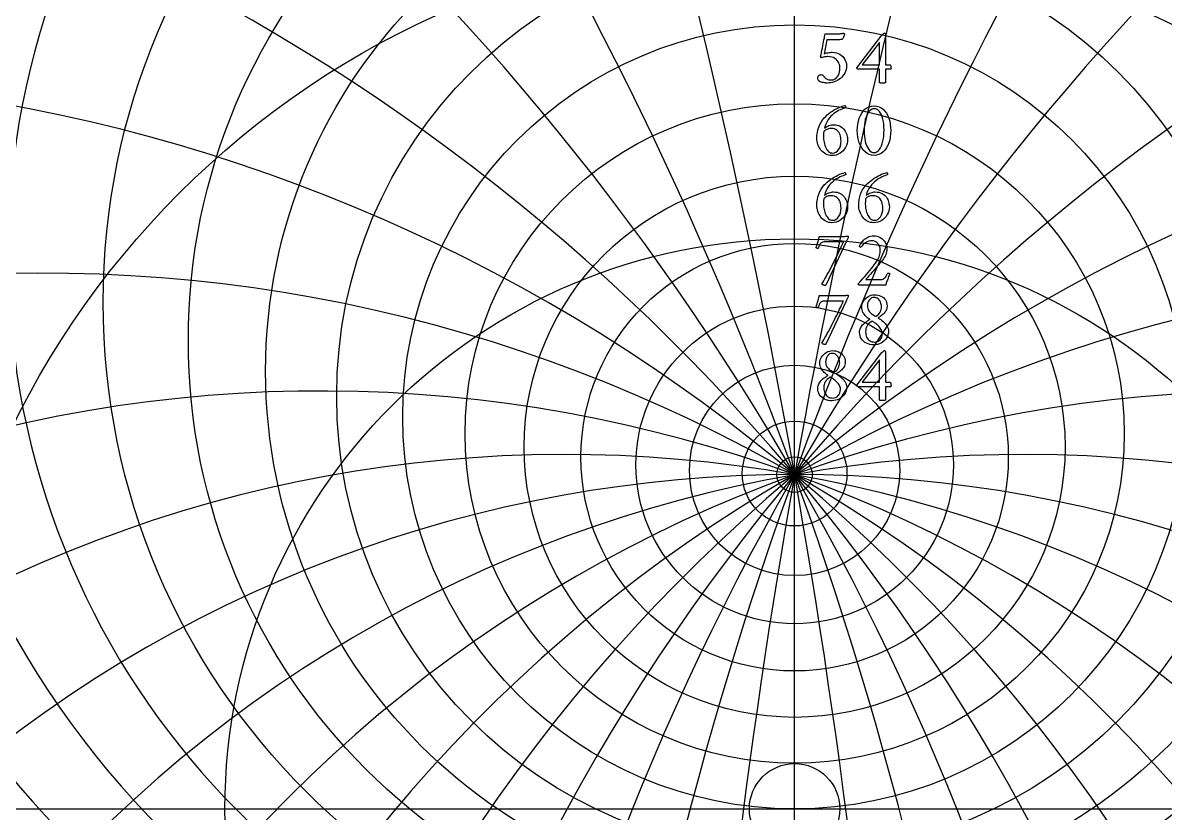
# Model space of a CAD drawing. Header units: millimetres. Extents: x -71 to 71, y -71 to 73.
# Drawn here: x -40.8 to 19.6, y -0.2 to 41.5 of the extents above; entities that cross this region are included whole.
import ezdxf

# ---------------------------------------------------------------- set-up
doc = ezdxf.new("R2010")
doc.units = ezdxf.units.MM
for name, color, linetype in [('CUT_INNER', 6, 'Continuous'), ('CUT_OUTER', 1, 'Continuous'), ('ENGRAVE', 7, 'Continuous'), ('ENGRAVE_FINE', 8, 'Continuous'), ('TEXT', 5, 'Continuous')]:
    doc.layers.add(name, color=color, linetype=linetype)

msp = doc.modelspace()

# ---------------------------------------------------------------- linework, layer by layer
at = {"layer": 'CUT_INNER'}
msp.add_circle((0, 0), 2.39, dxfattribs=at)
at = {"layer": 'CUT_OUTER'}
msp.add_arc((-0.0002, -0.0002), 71.2199, 143.788848, 87.803032, dxfattribs=at)
at = {"layer": 'ENGRAVE'}
for points in [[(0, -70.2), (0, 70.2)], [(-70.2, 0), (70.2, 0)]]:
    msp.add_lwpolyline(points, dxfattribs=at)
for centre, radius in [((0, 0), 70.2), ((0, 26.7402), 36.5076), ((0, 24.7341), 32.0122), ((0, 23.1026), 27.9324), ((0, 0), 45.9522), ((0, 21.772), 24.1802), ((0, 20.6878), 20.6878), ((0, 19.8098), 17.4015), ((0, 19.108), 14.2782), ((0, 0), 30.0798), ((0, 18.5599), 11.2818), ((0, 18.149), 8.3815), ((0, 17.8633), 5.5505), ((0, 17.695), 2.7642), ((0, 17.6394), 0.936)]:
    msp.add_circle(centre, radius, dxfattribs=at)
for centre, radius, start, end in [((0, 29.2236), 41.5365, 104.652903, 75.347097), ((0, 32.3304), 47.2611, 147.339419, 32.660581), ((0, 36.2734), 53.9128, 169.605342, 10.394658), ((0, 41.3755), 61.8348, 186.817711, 353.182289), ((0, -51.0351), 68.6745, 48, 132), ((0, -51.0351), 68.6745, 48, 132), ((-12.6815, 47.328), 67.1741, 212.551282, 260.88684)]:
    msp.add_arc(centre, radius, start, end, dxfattribs=at)
at = {"layer": 'ENGRAVE_FINE'}
for centre, radius, start, end in [((-389.4722, -51.0351), 395.4804, 4.461368, 17.676322), ((-389.4722, -51.0351), 395.4804, 4.461368, 17.676322), ((389.4722, -51.0351), 395.4804, 162.323678, 175.538632), ((389.4722, -51.0351), 395.4804, 162.323678, 175.538632), ((-188.6815, -51.0351), 200.7907, 8.977692, 35.48643), ((-188.6815, -51.0351), 200.7907, 8.977692, 35.48643), ((188.6815, -51.0351), 200.7907, 144.51357, 171.022308), ((188.6815, -51.0351), 200.7907, 144.51357, 171.022308), ((-118.9476, -51.0351), 137.3489, 13.606314, 53.548789), ((-118.9476, -51.0351), 137.3489, 13.606314, 53.548789), ((118.9476, -51.0351), 137.3489, 126.451211, 166.393686), ((118.9476, -51.0351), 137.3489, 126.451211, 166.393686), ((-81.843, -51.0351), 106.8385, 18.409528, 71.93986), ((-81.843, -51.0351), 106.8385, 18.409528, 71.93986), ((81.843, -51.0351), 106.8385, 108.06014, 161.590472), ((81.843, -51.0351), 106.8385, 108.06014, 161.590472), ((-57.6247, -51.0351), 89.6481, 23.457516, 90.642678), ((-57.6247, -51.0351), 89.6481, 23.457516, 90.642678), ((57.6247, -51.0351), 89.6481, 89.357322, 156.542484), ((57.6247, -51.0351), 89.6481, 89.357322, 156.542484), ((-39.6492, -51.0351), 79.2984, 28.831877, 104.724148), ((-39.6492, -51.0351), 79.2984, 28.831877, 104.724148), ((39.6492, -51.0351), 79.2984, 75.275852, 151.168123), ((39.6492, -51.0351), 79.2984, 75.275852, 151.168123), ((-24.9955, -51.0351), 73.0818, 34.629994, 115.099318), ((-24.9955, -51.0351), 73.0818, 34.629994, 115.099318), ((24.9955, -51.0351), 73.0818, 64.900682, 145.370006), ((24.9955, -51.0351), 73.0818, 64.900682, 145.370006), ((-12.1092, -51.0351), 69.7339, 40.970494, 124.098899), ((-12.1092, -51.0351), 69.7339, 40.970494, 124.098899), ((12.1092, -51.0351), 69.7339, 55.901101, 139.029506), ((12.1092, -51.0351), 69.7339, 55.901101, 139.029506)]:
    msp.add_arc(centre, radius, start, end, dxfattribs=at)
at = {"layer": 'TEXT'}
for points in [[(1.9845, 39.9293), (2.1003, 39.9225), (2.2071, 39.9023), (2.3048, 39.8685), (2.3934, 39.8213), (2.4727, 39.7638), (2.5423, 39.6994), (2.6024, 39.6279), (2.6529, 39.5494), (2.6928, 39.4667), (2.7214, 39.3828), (2.7385, 39.2976), (2.7442, 39.211), (2.7386, 39.1097), (2.7219, 39.0133), (2.694, 38.9218), (2.655, 38.8353), (2.6067, 38.7544), (2.5512, 38.6796), (2.4884, 38.6111), (2.4183, 38.5489), (2.3424, 38.4932), (2.2621, 38.4445), (2.1774, 38.4029), (2.0883, 38.3683), (1.9964, 38.341), (1.9035, 38.3215), (1.8096, 38.3099), (1.7146, 38.306), (1.6727, 38.3074), (1.6259, 38.3117), (1.5741, 38.3188), (1.5174, 38.3288), (1.4597, 38.3419), (1.4048, 38.3584), (1.3528, 38.3782), (1.3036, 38.4015), (1.2943, 38.4098), (1.2828, 38.4222), (1.2694, 38.4388), (1.2538, 38.4596), (1.2393, 38.4827), (1.2289, 38.5063), (1.2226, 38.5304), (1.2206, 38.5551), (1.2238, 38.5966), (1.2335, 38.634), (1.2498, 38.6672), (1.2725, 38.6962), (1.2993, 38.7198), (1.328, 38.7367), (1.3585, 38.7468), (1.3908, 38.7502), (1.4301, 38.7462), (1.465, 38.7341), (1.4955, 38.714), (1.5216, 38.6859), (1.5456, 38.6546), (1.5698, 38.6251), (1.5943, 38.5975), (1.6191, 38.5717), (1.6496, 38.5448), (1.683, 38.5224), (1.7192, 38.5044), (1.7582, 38.4907), (1.7986, 38.4807), (1.8386, 38.4736), (1.8785, 38.4693), (1.918, 38.4679), (1.9721, 38.4717), (2.0265, 38.4829), (2.0811, 38.5018), (2.136, 38.5281), (2.1888, 38.5631), (2.2372, 38.608), (2.2812, 38.6628), (2.3208, 38.7274), (2.3534, 38.8027), (2.3768, 38.8898), (2.3908, 38.9885), (2.3955, 39.0989), (2.3915, 39.1639), (2.3794, 39.2302), (2.3593, 39.2978), (2.3311, 39.3667), (2.2942, 39.4337), (2.2476, 39.4954), (2.1914, 39.552), (2.1256, 39.6034), (2.0491, 39.646), (1.9606, 39.6765), (1.8602, 39.6948), (1.7478, 39.7009), (1.7118, 39.6998), (1.67, 39.6963), (1.6225, 39.6904), (1.5693, 39.6822), (1.5172, 39.6725), (1.4728, 39.662), (1.4362, 39.6507), (1.4074, 39.6386), (1.4013, 39.6398), (1.3955, 39.6433), (1.3899, 39.6492), (1.3846, 39.6573), (1.38, 39.6668), (1.3768, 39.6765), (1.3748, 39.6865), (1.3742, 39.6968), (1.397, 39.8109), (1.4199, 39.9251), (1.4427, 40.0393), (1.4655, 40.1534), (1.488, 40.2657), (1.5096, 40.374), (1.5305, 40.4784), (1.5506, 40.579), (1.5692, 40.673), (1.5854, 40.758), (1.5993, 40.8339), (1.6108, 40.9007), (2.2087, 40.9007), (2.2504, 40.9013), (2.2927, 40.9028), (2.3355, 40.9054), (2.3789, 40.909), (2.4206, 40.9133), (2.4588, 40.9179), (2.4933, 40.9227), (2.5242, 40.9277), (2.5496, 40.9323), (2.5678, 40.9355), (2.5787, 40.9375), (2.5823, 40.9381), (2.5923, 40.9321), (2.6015, 40.9267), (2.6099, 40.9218), (2.6176, 40.9173), (2.6239, 40.9127), (2.6285, 40.907), (2.6312, 40.9002), (2.6321, 40.8924), (2.6312, 40.8837), (2.6285, 40.8701), (2.6239, 40.8516), (2.6176, 40.8281), (2.6095, 40.8015), (2.5999, 40.7736), (2.5888, 40.7444), (2.5761, 40.7139), (2.5619, 40.6838), (2.5465, 40.6558), (2.5298, 40.6298), (2.5117, 40.606), (2.4681, 40.6018), (2.4204, 40.5977), (2.3685, 40.5935), (2.3124, 40.5894), (2.2517, 40.5857), (2.1858, 40.5831), (2.1147, 40.5816), (2.0384, 40.5811), (1.698, 40.5811), (1.6795, 40.4893), (1.6612, 40.3968), (1.6431, 40.3036), (1.6254, 40.2095), (1.6076, 40.1162), (1.5895, 40.0253), (1.5713, 39.9367), (1.5527, 39.8504), (1.5975, 39.8663), (1.6487, 39.881), (1.7064, 39.8944), (1.7707, 39.9064), (1.8346, 39.9164), (1.8916, 39.9236), (1.9415, 39.9278), (1.9845, 39.9293)], [(4.7328, 40.9381), (4.7483, 40.9365), (4.7614, 40.9319), (4.7721, 40.9241), (4.7806, 40.9132), (4.7869, 40.9007), (4.7915, 40.8883), (4.7942, 40.8758), (4.7951, 40.8634), (4.7951, 39.265), (5.0359, 39.265), (5.046, 39.2619), (5.0556, 39.2525), (5.0647, 39.237), (5.0733, 39.2152), (5.0805, 39.1892), (5.0857, 39.1612), (5.0888, 39.1311), (5.0899, 39.0989), (5.0891, 39.0777), (5.0868, 39.0595), (5.0829, 39.0444), (5.0774, 39.0325), (4.7951, 39.0325), (4.7951, 38.3226), (4.7934, 38.3219), (4.7884, 38.32), (4.7799, 38.3167), (4.7681, 38.3122), (4.7488, 38.3077), (4.7178, 38.3044), (4.6751, 38.3025), (4.6207, 38.3018), (4.5572, 38.3039), (4.5118, 38.3101), (4.4845, 38.3205), (4.4754, 38.335), (4.4754, 39.0325), (3.3337, 39.0325), (3.324, 39.0394), (3.3156, 39.0476), (3.3084, 39.057), (3.3026, 39.0678), (3.2981, 39.0788), (3.2948, 39.0891), (3.2929, 39.0985), (3.2922, 39.1072), (4.6124, 40.8343), (4.6239, 40.8477), (4.6374, 40.8629), (4.6529, 40.8799), (4.6706, 40.8987), (4.6885, 40.9159), (4.7048, 40.9282), (4.7196, 40.9356), (4.7328, 40.9381)], [(4.4754, 40.4524), (3.5662, 39.265), (4.4754, 39.265)], [(2.0509, 36.1041), (2.1525, 36.0992), (2.2455, 36.0844), (2.33, 36.0598), (2.4059, 36.0253), (2.4738, 35.9831), (2.5346, 35.9355), (2.588, 35.8824), (2.6342, 35.8239), (2.6738, 35.7619), (2.7074, 35.6983), (2.735, 35.6332), (2.7567, 35.5665), (2.773, 35.5007), (2.7847, 35.4383), (2.7917, 35.3793), (2.794, 35.3236), (2.7872, 35.2135), (2.7665, 35.1072), (2.7322, 35.0049), (2.684, 34.9064), (2.6243, 34.8145), (2.5553, 34.732), (2.477, 34.6589), (2.3893, 34.595), (2.2939, 34.5433), (2.1926, 34.5063), (2.0853, 34.4841), (1.972, 34.4767), (1.8829, 34.4818), (1.7982, 34.4969), (1.7179, 34.5222), (1.642, 34.5577), (1.571, 34.6014), (1.5055, 34.6516), (1.4454, 34.7083), (1.3908, 34.7715), (1.3419, 34.8398), (1.2989, 34.9121), (1.262, 34.9883), (1.231, 35.0683), (1.2064, 35.1502), (1.1889, 35.2318), (1.1784, 35.3131), (1.1749, 35.3942), (1.1811, 35.5478), (1.1998, 35.6973), (1.231, 35.8426), (1.2745, 35.9837), (1.3301, 36.1184), (1.397, 36.2443), (1.4754, 36.3613), (1.5652, 36.4695), (1.6405, 36.5468), (1.7214, 36.621), (1.8076, 36.6921), (1.8994, 36.7601), (1.9943, 36.8242), (2.0903, 36.8836), (2.1874, 36.9383), (2.2855, 36.9884), (2.3824, 37.0328), (2.4759, 37.0704), (2.5661, 37.1013), (2.6529, 37.1254), (2.6661, 37.1224), (2.6768, 37.1135), (2.6848, 37.0986), (2.6902, 37.0777), (2.6939, 37.0555), (2.6965, 37.0367), (2.698, 37.0213), (2.6985, 37.0092), (2.632, 36.9864), (2.561, 36.9594), (2.4856, 36.9282), (2.4059, 36.8929), (2.3237, 36.8525), (2.2414, 36.8058), (2.1587, 36.7528), (2.0758, 36.6937), (1.9949, 36.6274), (1.918, 36.553), (1.8454, 36.4706), (1.7769, 36.3802), (1.7144, 36.2807), (1.6596, 36.1711), (1.6126, 36.0513), (1.5735, 35.9215), (1.629, 35.9626), (1.6876, 35.9988), (1.7494, 36.0301), (1.8143, 36.0564), (1.8789, 36.0773), (1.9398, 36.0922), (1.9972, 36.1011), (2.0509, 36.1041)], [(4.1931, 37.1005), (4.3308, 37.0894), (4.4573, 37.0559), (4.5726, 37.0001), (4.6768, 36.922), (4.7694, 36.8253), (4.8501, 36.7139), (4.9189, 36.5877), (4.9757, 36.4466), (5.0202, 36.2947), (5.052, 36.1358), (5.0711, 35.9699), (5.0774, 35.7969), (5.0709, 35.624), (5.0515, 35.458), (5.019, 35.2991), (4.9736, 35.1472), (4.9159, 35.006), (4.8465, 34.8794), (4.7654, 34.7673), (4.6726, 34.6698), (4.5687, 34.5907), (4.4542, 34.5343), (4.329, 34.5004), (4.1931, 34.4892), (4.0608, 34.5004), (3.9378, 34.5343), (3.8242, 34.5907), (3.7198, 34.6698), (3.626, 34.7673), (3.5439, 34.8794), (3.4735, 35.006), (3.4147, 35.1472), (3.3684, 35.2991), (3.3353, 35.458), (3.3155, 35.624), (3.3088, 35.7969), (3.3153, 35.9699), (3.3348, 36.1358), (3.3672, 36.2947), (3.4126, 36.4466), (3.4705, 36.5877), (3.5403, 36.7139), (3.622, 36.8253), (3.7157, 36.922), (3.8203, 37.0001), (3.9347, 37.0559), (4.059, 37.0894), (4.1931, 37.1005)], [(4.2139, 36.9511), (4.1318, 36.9413), (4.0556, 36.9121), (3.9854, 36.8635), (3.9212, 36.7954), (3.8635, 36.7109), (3.8127, 36.6132), (3.769, 36.5023), (3.7323, 36.3781), (3.7032, 36.2437), (3.6825, 36.1021), (3.67, 35.9531), (3.6659, 35.7969), (3.67, 35.6424), (3.6825, 35.4944), (3.7032, 35.3528), (3.7323, 35.2178), (3.7685, 35.0926), (3.8107, 34.9806), (3.8588, 34.8819), (3.9129, 34.7964), (3.9722, 34.7274), (4.0359, 34.6781), (4.104, 34.6485), (4.1765, 34.6386), (4.264, 34.6487), (4.3436, 34.6791), (4.4155, 34.7297), (4.4796, 34.8005), (4.536, 34.8882), (4.5849, 34.9894), (4.6263, 35.1041), (4.6602, 35.2323), (4.6865, 35.3701), (4.7053, 35.5136), (4.7166, 35.6628), (4.7204, 35.8177), (4.7164, 35.9735), (4.7043, 36.1213), (4.6842, 36.261), (4.656, 36.3927), (4.6207, 36.5138), (4.5792, 36.622), (4.5315, 36.7173), (4.4775, 36.7995), (4.4182, 36.8658), (4.3545, 36.9132), (4.2864, 36.9416), (4.2139, 36.9511)], [(1.5402, 35.7429), (1.5364, 35.7095), (1.533, 35.6755), (1.5301, 35.641), (1.5278, 35.6059), (1.526, 35.5707), (1.5247, 35.5354), (1.5239, 35.5001), (1.5236, 35.4648), (1.5255, 35.3955), (1.5309, 35.3247), (1.54, 35.2523), (1.5527, 35.1783), (1.5692, 35.1049), (1.5895, 35.0341), (1.6138, 34.9658), (1.642, 34.9002), (1.674, 34.8388), (1.7099, 34.7834), (1.7498, 34.734), (1.7935, 34.6905), (1.841, 34.6551), (1.8921, 34.6298), (1.9468, 34.6146), (2.0052, 34.6096), (2.0984, 34.621), (2.1827, 34.6552), (2.2582, 34.7123), (2.3249, 34.7922), (2.3794, 34.8893), (2.4183, 34.9977), (2.4417, 35.1176), (2.4495, 35.2489), (2.4462, 35.3345), (2.4365, 35.417), (2.4203, 35.4964), (2.3976, 35.5727), (2.3678, 35.6438), (2.3306, 35.7077), (2.2859, 35.7642), (2.2336, 35.8135), (2.1731, 35.8535), (2.1038, 35.882), (2.0257, 35.8991), (1.9388, 35.9049), (1.894, 35.9032), (1.8469, 35.8981), (1.7975, 35.8897), (1.7458, 35.8779), (1.6932, 35.8593), (1.6414, 35.8306), (1.5905, 35.7919), (1.5402, 35.7429)], [(2.0509, 32.5596), (2.1525, 32.5547), (2.2455, 32.5399), (2.33, 32.5152), (2.4059, 32.4807), (2.4738, 32.4386), (2.5346, 32.391), (2.588, 32.3379), (2.6342, 32.2794), (2.6738, 32.2174), (2.7074, 32.1538), (2.735, 32.0887), (2.7567, 32.022), (2.773, 31.9562), (2.7847, 31.8938), (2.7917, 31.8348), (2.794, 31.7791), (2.7872, 31.669), (2.7665, 31.5627), (2.7322, 31.4603), (2.684, 31.3619), (2.6243, 31.27), (2.5553, 31.1875), (2.477, 31.1143), (2.3893, 31.0505), (2.2939, 30.9987), (2.1926, 30.9618), (2.0853, 30.9396), (1.972, 30.9322), (1.8829, 30.9372), (1.7982, 30.9524), (1.7179, 30.9777), (1.642, 31.0131), (1.571, 31.0569), (1.5055, 31.1071), (1.4454, 31.1638), (1.3908, 31.2269), (1.3419, 31.2953), (1.2989, 31.3676), (1.262, 31.4437), (1.231, 31.5238), (1.2064, 31.6057), (1.1889, 31.6873), (1.1784, 31.7686), (1.1749, 31.8497), (1.1811, 32.0033), (1.1998, 32.1528), (1.231, 32.2981), (1.2745, 32.4392), (1.3301, 32.5739), (1.397, 32.6997), (1.4754, 32.8168), (1.5652, 32.925), (1.6405, 33.0023), (1.7214, 33.0765), (1.8076, 33.1476), (1.8994, 33.2156), (1.9943, 33.2797), (2.0903, 33.3391), (2.1874, 33.3938), (2.2855, 33.4439), (2.3824, 33.4883), (2.4759, 33.5259), (2.5661, 33.5568), (2.6529, 33.5809), (2.6661, 33.5779), (2.6768, 33.569), (2.6848, 33.5541), (2.6902, 33.5332), (2.6939, 33.511), (2.6965, 33.4922), (2.698, 33.4767), (2.6985, 33.4647), (2.632, 33.4418), (2.561, 33.4148), (2.4856, 33.3837), (2.4059, 33.3484), (2.3237, 33.3079), (2.2414, 33.2612), (2.1587, 33.2083), (2.0758, 33.1491), (1.9949, 33.0828), (1.918, 33.0085), (1.8454, 32.9261), (1.7769, 32.8357), (1.7144, 32.7362), (1.6596, 32.6266), (1.6126, 32.5068), (1.5735, 32.3769), (1.629, 32.4181), (1.6876, 32.4543), (1.7494, 32.4855), (1.8143, 32.5119), (1.8789, 32.5328), (1.9398, 32.5477), (1.9972, 32.5566), (2.0509, 32.5596)], [(4.2596, 32.5596), (4.3611, 32.5547), (4.4542, 32.5399), (4.5386, 32.5152), (4.6145, 32.4807), (4.6825, 32.4386), (4.7432, 32.391), (4.7967, 32.3379), (4.8429, 32.2794), (4.8824, 32.2174), (4.916, 32.1538), (4.9437, 32.0887), (4.9653, 32.022), (4.9817, 31.9562), (4.9934, 31.8938), (5.0004, 31.8348), (5.0027, 31.7791), (4.9958, 31.669), (4.9752, 31.5627), (4.9408, 31.4603), (4.8927, 31.3619), (4.833, 31.27), (4.764, 31.1875), (4.6856, 31.1143), (4.5979, 31.0505), (4.5026, 30.9987), (4.4012, 30.9618), (4.2939, 30.9396), (4.1807, 30.9322), (4.0915, 30.9372), (4.0068, 30.9524), (3.9265, 30.9777), (3.8506, 31.0131), (3.7797, 31.0569), (3.7141, 31.1071), (3.6541, 31.1638), (3.5994, 31.2269), (3.5505, 31.2953), (3.5076, 31.3676), (3.4706, 31.4437), (3.4396, 31.5238), (3.4151, 31.6057), (3.3976, 31.6873), (3.3871, 31.7686), (3.3836, 31.8497), (3.3898, 32.0033), (3.4085, 32.1528), (3.4396, 32.2981), (3.4832, 32.4392), (3.5387, 32.5739), (3.6057, 32.6997), (3.684, 32.8168), (3.7738, 32.925), (3.8492, 33.0023), (3.93, 33.0765), (4.0163, 33.1476), (4.108, 33.2156), (4.203, 33.2797), (4.299, 33.3391), (4.396, 33.3938), (4.4941, 33.4439), (4.591, 33.4883), (4.6846, 33.5259), (4.7747, 33.5568), (4.8615, 33.5809), (4.8748, 33.5779), (4.8854, 33.569), (4.8935, 33.5541), (4.8989, 33.5332), (4.9025, 33.511), (4.9051, 33.4922), (4.9067, 33.4767), (4.9072, 33.4647), (4.8407, 33.4418), (4.7697, 33.4148), (4.6943, 33.3837), (4.6145, 33.3484), (4.5324, 33.3079), (4.45, 33.2612), (4.3674, 33.2083), (4.2845, 33.1491), (4.2035, 33.0828), (4.1267, 33.0085), (4.0541, 32.9261), (3.9855, 32.8357), (3.923, 32.7362), (3.8683, 32.6266), (3.8213, 32.5068), (3.7821, 32.3769), (3.8376, 32.4181), (3.8963, 32.4543), (3.958, 32.4855), (4.0229, 32.5119), (4.0875, 32.5328), (4.1485, 32.5477), (4.2058, 32.5566), (4.2596, 32.5596)], [(1.5402, 32.1984), (1.5364, 32.165), (1.533, 32.131), (1.5301, 32.0965), (1.5278, 32.0614), (1.526, 32.0261), (1.5247, 31.9908), (1.5239, 31.9556), (1.5236, 31.9203), (1.5255, 31.851), (1.5309, 31.7801), (1.54, 31.7078), (1.5527, 31.6338), (1.5692, 31.5604), (1.5895, 31.4895), (1.6138, 31.4213), (1.642, 31.3556), (1.674, 31.2943), (1.7099, 31.2389), (1.7498, 31.1895), (1.7935, 31.146), (1.841, 31.1106), (1.8921, 31.0853), (1.9468, 31.0701), (2.0052, 31.065), (2.0984, 31.0765), (2.1827, 31.1107), (2.2582, 31.1678), (2.3249, 31.2477), (2.3794, 31.3447), (2.4183, 31.4532), (2.4417, 31.5731), (2.4495, 31.7044), (2.4462, 31.79), (2.4365, 31.8725), (2.4203, 31.9519), (2.3976, 32.0282), (2.3678, 32.0993), (2.3306, 32.1631), (2.2859, 32.2197), (2.2336, 32.269), (2.1731, 32.309), (2.1038, 32.3375), (2.0257, 32.3546), (1.9388, 32.3603), (1.894, 32.3587), (1.8469, 32.3536), (1.7975, 32.3452), (1.7458, 32.3334), (1.6932, 32.3148), (1.6414, 32.2861), (1.5905, 32.2473), (1.5402, 32.1984)], [(3.7489, 32.1984), (3.745, 32.165), (3.7416, 32.131), (3.7388, 32.0965), (3.7365, 32.0614), (3.7346, 32.0261), (3.7333, 31.9908), (3.7326, 31.9556), (3.7323, 31.9203), (3.7341, 31.851), (3.7396, 31.7801), (3.7486, 31.7078), (3.7614, 31.6338), (3.7778, 31.5604), (3.7982, 31.4895), (3.8225, 31.4213), (3.8506, 31.3556), (3.8827, 31.2943), (3.9186, 31.2389), (3.9584, 31.1895), (4.0022, 31.146), (4.0496, 31.1106), (4.1008, 31.0853), (4.1555, 31.0701), (4.2139, 31.065), (4.307, 31.0765), (4.3914, 31.1107), (4.4669, 31.1678), (4.5336, 31.2477), (4.5881, 31.3447), (4.627, 31.4532), (4.6503, 31.5731), (4.6581, 31.7044), (4.6549, 31.79), (4.6451, 31.8725), (4.6289, 31.9519), (4.6062, 32.0282), (4.5765, 32.0993), (4.5393, 32.1631), (4.4945, 32.2197), (4.4422, 32.269), (4.3818, 32.309), (4.3125, 32.3375), (4.2344, 32.3546), (4.1475, 32.3603), (4.1027, 32.3587), (4.0556, 32.3536), (4.0062, 32.3452), (3.9544, 32.3334), (3.9019, 32.3148), (3.8501, 32.2861), (3.7991, 32.2473), (3.7489, 32.1984)], [(2.5325, 30.2116), (2.5727, 30.212), (2.6145, 30.2132), (2.6578, 30.2151), (2.7027, 30.2178), (2.7437, 30.2206), (2.7754, 30.2225), (2.7977, 30.2237), (2.8106, 30.2241), (2.8215, 30.2217), (2.8293, 30.2147), (2.834, 30.203), (2.8356, 30.1867), (2.8332, 30.164), (2.8262, 30.1374), (2.8145, 30.1069), (2.7982, 30.0725), (2.7792, 30.0355), (2.7598, 29.9973), (2.7398, 29.9577), (2.7193, 29.9168), (1.6523, 27.6376), (1.6451, 27.6321), (1.6357, 27.6283), (1.6243, 27.6259), (1.6108, 27.6251), (1.5867, 27.6266), (1.56, 27.6309), (1.5306, 27.638), (1.4987, 27.648), (1.4697, 27.6598), (1.4489, 27.6724), (1.4365, 27.6857), (1.4323, 27.6999), (1.4855, 27.7829), (1.5413, 27.8742), (1.5997, 27.9739), (1.6606, 28.0818), (1.7233, 28.1955), (1.7868, 28.3122), (1.851, 28.4321), (1.916, 28.5551), (1.9806, 28.6791), (2.0436, 28.8021), (2.1051, 28.9241), (2.1651, 29.045), (2.2227, 29.1627), (2.2772, 29.2749), (2.3285, 29.3817), (2.3768, 29.483), (2.4212, 29.5767), (2.4609, 29.6605), (2.4959, 29.7344), (2.5263, 29.7985), (2.5508, 29.8503), (2.5683, 29.8873), (2.5788, 29.9094), (2.5823, 29.9168), (1.5527, 29.9168), (1.4961, 29.9122), (1.4468, 29.8982), (1.4048, 29.8748), (1.37, 29.8421), (1.3399, 29.7993), (1.3119, 29.7456), (1.286, 29.681), (1.2621, 29.6055), (1.2574, 29.5946), (1.2476, 29.5868), (1.2325, 29.5821), (1.2123, 29.5806), (1.2051, 29.5811), (1.1962, 29.5826), (1.1854, 29.5852), (1.1728, 29.5889), (1.1602, 29.593), (1.1495, 29.5972), (1.1405, 29.6013), (1.1334, 29.6055), (1.16, 29.6889), (1.1858, 29.7731), (1.2108, 29.8581), (1.2351, 29.9438), (1.2573, 30.0252), (1.2761, 30.0969), (1.2915, 30.1591), (1.3036, 30.2116)], [(5.0276, 28.252), (5.0066, 28.2005), (4.985, 28.1457), (4.963, 28.0874), (4.9404, 28.0258), (4.9181, 27.9636), (4.8968, 27.9038), (4.8766, 27.8463), (4.8574, 27.7912), (4.8403, 27.7416), (4.8262, 27.7009), (4.8154, 27.669), (4.8076, 27.6459), (3.4043, 27.6459), (3.398, 27.6507), (3.3913, 27.6568), (3.3845, 27.6642), (3.3773, 27.6729), (3.371, 27.6818), (3.3664, 27.69), (3.3637, 27.6974), (3.3628, 27.704), (3.4484, 27.8005), (3.5351, 27.8991), (3.6228, 27.9998), (3.7115, 28.1026), (3.7998, 28.2061), (3.8859, 28.3091), (3.97, 28.4116), (4.052, 28.5136), (4.1301, 28.6132), (4.2025, 28.7087), (4.2692, 28.8), (4.3301, 28.8872), (4.3868, 28.9757), (4.4324, 29.0585), (4.4667, 29.1356), (4.49, 29.2069), (4.5054, 29.2762), (4.5164, 29.347), (4.5231, 29.4194), (4.5253, 29.4934), (4.5173, 29.593), (4.4936, 29.6843), (4.454, 29.7674), (4.3986, 29.8421), (4.331, 29.9039), (4.2549, 29.948), (4.1702, 29.9744), (4.0769, 29.9833), (3.9985, 29.9788), (3.9253, 29.9656), (3.8574, 29.9436), (3.7946, 29.9127), (3.7372, 29.8766), (3.6856, 29.839), (3.6397, 29.7998), (3.5994, 29.7591), (3.5652, 29.7202), (3.5372, 29.6864), (3.5154, 29.6579), (3.4998, 29.6345), (3.4872, 29.6362), (3.4744, 29.6413), (3.4613, 29.6497), (3.4479, 29.6615), (3.4361, 29.6741), (3.4277, 29.6849), (3.4226, 29.6938), (3.4209, 29.7009), (3.4299, 29.7229), (3.4443, 29.7513), (3.4641, 29.7862), (3.4894, 29.8276), (3.5202, 29.8727), (3.5564, 29.9189), (3.598, 29.9661), (3.6451, 30.0144), (3.6969, 30.0614), (3.7525, 30.1047), (3.8121, 30.1444), (3.8755, 30.1805), (3.9429, 30.2104), (4.0141, 30.2318), (4.0892, 30.2447), (4.1682, 30.249), (4.2636, 30.2429), (4.3545, 30.2246), (4.4411, 30.1941), (4.5232, 30.1514), (4.5989, 30.0991), (4.6664, 30.0398), (4.7256, 29.9735), (4.7764, 29.9002), (4.8173, 29.8221), (4.8465, 29.7414), (4.864, 29.6581), (4.8698, 29.5722), (4.8659, 29.4864), (4.8543, 29.4031), (4.8348, 29.3224), (4.8076, 29.2443), (4.7736, 29.1688), (4.7339, 29.0959), (4.6885, 29.0255), (4.6374, 28.9578), (4.5648, 28.8692), (4.4884, 28.7777), (4.4081, 28.6834), (4.3239, 28.5862), (4.2389, 28.4892), (4.1563, 28.3953), (4.076, 28.3045), (3.998, 28.2167), (3.9251, 28.1349), (3.86, 28.0616), (3.8026, 27.9968), (3.7531, 27.9407), (4.5585, 27.9407), (4.6159, 27.9455), (4.668, 27.9599), (4.7145, 27.9839), (4.7557, 28.0175), (4.7934, 28.0609), (4.8299, 28.1145), (4.865, 28.1782), (4.8989, 28.252), (4.9049, 28.2629), (4.9145, 28.2707), (4.9277, 28.2754), (4.9446, 28.2769), (4.9518, 28.2764), (4.9612, 28.2749), (4.9726, 28.2723), (4.9861, 28.2686), (4.9996, 28.2645), (5.011, 28.2603), (5.0203, 28.2562), (5.0276, 28.252)], [(2.5325, 27.0949), (2.5727, 27.0953), (2.6145, 27.0965), (2.6578, 27.0984), (2.7027, 27.1011), (2.7437, 27.1039), (2.7754, 27.1058), (2.7977, 27.107), (2.8106, 27.1074), (2.8215, 27.105), (2.8293, 27.098), (2.834, 27.0863), (2.8356, 27.07), (2.8332, 27.0473), (2.8262, 27.0207), (2.8145, 26.9902), (2.7982, 26.9558), (2.7792, 26.9188), (2.7598, 26.8806), (2.7398, 26.841), (2.7193, 26.8001), (1.6523, 24.5209), (1.6451, 24.5155), (1.6357, 24.5116), (1.6243, 24.5092), (1.6108, 24.5084), (1.5867, 24.5099), (1.56, 24.5142), (1.5306, 24.5213), (1.4987, 24.5313), (1.4697, 24.5431), (1.4489, 24.5557), (1.4365, 24.569), (1.4323, 24.5832), (1.4855, 24.6662), (1.5413, 24.7575), (1.5997, 24.8572), (1.6606, 24.9651), (1.7233, 25.0788), (1.7868, 25.1955), (1.851, 25.3154), (1.916, 25.4384), (1.9806, 25.5624), (2.0436, 25.6854), (2.1051, 25.8074), (2.1651, 25.9283), (2.2227, 26.046), (2.2772, 26.1582), (2.3285, 26.265), (2.3768, 26.3663), (2.4212, 26.46), (2.4609, 26.5438), (2.4959, 26.6177), (2.5263, 26.6818), (2.5508, 26.7336), (2.5683, 26.7706), (2.5788, 26.7927), (2.5823, 26.8001), (1.5527, 26.8001), (1.4961, 26.7955), (1.4468, 26.7815), (1.4048, 26.7581), (1.37, 26.7254), (1.3399, 26.6826), (1.3119, 26.6289), (1.286, 26.5643), (1.2621, 26.4888), (1.2574, 26.4779), (1.2476, 26.4701), (1.2325, 26.4654), (1.2123, 26.4639), (1.2051, 26.4644), (1.1962, 26.4659), (1.1854, 26.4685), (1.1728, 26.4722), (1.1602, 26.4763), (1.1495, 26.4805), (1.1405, 26.4846), (1.1334, 26.4888), (1.16, 26.5722), (1.1858, 26.6564), (1.2108, 26.7414), (1.2351, 26.8271), (1.2573, 26.9085), (1.2761, 26.9802), (1.2915, 27.0424), (1.3036, 27.0949)], [(4.2139, 27.1364), (4.3033, 27.132), (4.3888, 27.1188), (4.4704, 27.0967), (4.5481, 27.0658), (4.6201, 27.0267), (4.6846, 26.9797), (4.7415, 26.9249), (4.791, 26.8624), (4.8309, 26.7924), (4.8595, 26.715), (4.8766, 26.6304), (4.8823, 26.5386), (4.8776, 26.4623), (4.8636, 26.3912), (4.8403, 26.3253), (4.8076, 26.2646), (4.7683, 26.2085), (4.7251, 26.1566), (4.678, 26.1089), (4.627, 26.0653), (4.5747, 26.0253), (4.5237, 25.9885), (4.474, 25.9548), (4.4256, 25.9241), (4.4147, 25.9195), (4.4111, 25.9138), (4.4147, 25.907), (4.4256, 25.8992), (4.4878, 25.8634), (4.5496, 25.8224), (4.6113, 25.7762), (4.6726, 25.7249), (4.7313, 25.6693), (4.7847, 25.6107), (4.833, 25.5489), (4.8761, 25.4841), (4.9115, 25.4169), (4.9368, 25.3481), (4.952, 25.2778), (4.957, 25.2059), (4.9503, 25.1068), (4.93, 25.0129), (4.8963, 24.9241), (4.8491, 24.8406), (4.7908, 24.7639), (4.724, 24.6958), (4.6486, 24.6362), (4.5647, 24.5853), (4.4748, 24.5444), (4.3815, 24.5152), (4.2849, 24.4977), (4.1848, 24.4918), (4.0778, 24.497), (3.9767, 24.5126), (3.8816, 24.5385), (3.7925, 24.5749), (3.7112, 24.6205), (3.6394, 24.6745), (3.5773, 24.7368), (3.5247, 24.8074), (3.4829, 24.8849), (3.4531, 24.9682), (3.4352, 25.0572), (3.4292, 25.1519), (3.4329, 25.2168), (3.4438, 25.2786), (3.4619, 25.3372), (3.4874, 25.3927), (3.5182, 25.4452), (3.5527, 25.4945), (3.5909, 25.5406), (3.6327, 25.5837), (3.6764, 25.6237), (3.7204, 25.6605), (3.7646, 25.6942), (3.8091, 25.7249), (3.8518, 25.7526), (3.8906, 25.7778), (3.9255, 25.8004), (3.9565, 25.8204), (3.9627, 25.8263), (3.9648, 25.8318), (3.9627, 25.8367), (3.9565, 25.8411), (3.9141, 25.8687), (3.8698, 25.9018), (3.8238, 25.9404), (3.7759, 25.9843), (3.7289, 26.033), (3.6856, 26.0855), (3.6459, 26.142), (3.6098, 26.2023), (3.5799, 26.2661), (3.5585, 26.3331), (3.5456, 26.4031), (3.5413, 26.4763), (3.5472, 26.5619), (3.5647, 26.6445), (3.5939, 26.7238), (3.6347, 26.8001), (3.6852, 26.8714), (3.7432, 26.9356), (3.8087, 26.9928), (3.8818, 27.043), (3.9601, 27.0839), (4.0416, 27.1131), (4.1262, 27.1306), (4.2139, 27.1364)], [(4.1931, 26.9953), (4.1232, 26.987), (4.0587, 26.962), (3.9997, 26.9205), (3.9461, 26.8624), (3.9016, 26.7929), (3.8698, 26.7171), (3.8508, 26.6351), (3.8444, 26.5469), (3.8489, 26.4731), (3.8626, 26.4052), (3.8853, 26.3433), (3.917, 26.2874), (3.9551, 26.2369), (3.9964, 26.1914), (4.0412, 26.1508), (4.0893, 26.1151), (4.1376, 26.0832), (4.1828, 26.0539), (4.2248, 26.0272), (4.2637, 26.003), (4.2684, 26.0012), (4.2741, 25.9999), (4.2808, 25.9991), (4.2886, 25.9989), (4.2904, 25.9989), (4.2917, 25.9989), (4.2925, 25.9989), (4.2928, 25.9989), (4.2987, 25.9991), (4.3042, 25.9999), (4.3091, 26.0012), (4.3135, 26.003), (4.3727, 26.0471), (4.4256, 26.0964), (4.4723, 26.1509), (4.5128, 26.2106), (4.5455, 26.2755), (4.5688, 26.3455), (4.5829, 26.4208), (4.5875, 26.5012), (4.5845, 26.5609), (4.5756, 26.6195), (4.5607, 26.6771), (4.5398, 26.7337), (4.5135, 26.7874), (4.4822, 26.8365), (4.446, 26.8808), (4.4049, 26.9205), (4.3589, 26.9532), (4.3083, 26.9766), (4.2531, 26.9906), (4.1931, 26.9953)], [(4.1931, 24.6371), (4.2877, 24.6449), (4.3722, 24.6683), (4.4465, 24.7072), (4.5107, 24.7617), (4.5625, 24.8289), (4.5995, 24.906), (4.6217, 24.9929), (4.629, 25.0897), (4.6246, 25.151), (4.6114, 25.2106), (4.5893, 25.2683), (4.5585, 25.3242), (4.5216, 25.3777), (4.4817, 25.428), (4.4386, 25.4753), (4.3924, 25.5194), (4.3454, 25.56), (4.3, 25.5967), (4.2562, 25.6295), (4.2139, 25.6584), (4.1763, 25.6828), (4.1464, 25.702), (4.1244, 25.716), (4.1101, 25.7249), (4.1023, 25.7285), (4.0956, 25.7311), (4.0899, 25.7327), (4.0852, 25.7332), (4.0795, 25.7329), (4.0748, 25.7321), (4.0712, 25.7308), (4.0686, 25.729), (3.9911, 25.6753), (3.9248, 25.618), (3.8697, 25.557), (3.8257, 25.4924), (3.7921, 25.4221), (3.7681, 25.344), (3.7537, 25.2581), (3.7489, 25.1644), (3.7531, 25.0844), (3.7655, 25.0103), (3.7863, 24.9422), (3.8153, 24.88), (3.8508, 24.8244), (3.8906, 24.7757), (3.9348, 24.7341), (3.9835, 24.6994), (4.0347, 24.6722), (4.0867, 24.6527), (4.1395, 24.641), (4.1931, 24.6371)], [(2.0052, 24.1818), (2.0946, 24.1774), (2.1801, 24.1642), (2.2617, 24.1421), (2.3394, 24.1113), (2.4114, 24.0721), (2.4759, 24.0251), (2.5329, 23.9704), (2.5823, 23.9078), (2.6223, 23.8378), (2.6508, 23.7605), (2.6679, 23.6759), (2.6736, 23.584), (2.669, 23.5077), (2.655, 23.4366), (2.6316, 23.3707), (2.5989, 23.31), (2.5596, 23.254), (2.5164, 23.2021), (2.4693, 23.1543), (2.4183, 23.1107), (2.366, 23.0708), (2.315, 23.0339), (2.2654, 23.0002), (2.217, 22.9696), (2.2061, 22.9649), (2.2024, 22.9592), (2.2061, 22.9524), (2.217, 22.9447), (2.2791, 22.9089), (2.341, 22.8679), (2.4026, 22.8217), (2.464, 22.7703), (2.5226, 22.7148), (2.5761, 22.6561), (2.6243, 22.5944), (2.6674, 22.5295), (2.7028, 22.4623), (2.7281, 22.3935), (2.7433, 22.3232), (2.7484, 22.2513), (2.7416, 22.1522), (2.7214, 22.0583), (2.6877, 21.9695), (2.6404, 21.886), (2.5822, 21.8093), (2.5154, 21.7412), (2.44, 21.6817), (2.356, 21.6307), (2.2661, 21.5898), (2.1729, 21.5606), (2.0762, 21.5431), (1.9762, 21.5373), (1.8691, 21.5425), (1.7681, 21.558), (1.673, 21.584), (1.5838, 21.6203), (1.5025, 21.666), (1.4307, 21.7199), (1.3686, 21.7822), (1.3161, 21.8528), (1.2743, 21.9304), (1.2444, 22.0137), (1.2265, 22.1027), (1.2206, 22.1974), (1.2242, 22.2622), (1.2351, 22.324), (1.2533, 22.3826), (1.2787, 22.4382), (1.3096, 22.4906), (1.3441, 22.5399), (1.3822, 22.5861), (1.424, 22.6291), (1.4677, 22.6691), (1.5117, 22.7059), (1.5559, 22.7397), (1.6004, 22.7703), (1.6431, 22.7981), (1.6819, 22.8232), (1.7168, 22.8458), (1.7478, 22.8658), (1.7541, 22.8717), (1.7561, 22.8772), (1.7541, 22.8821), (1.7478, 22.8865), (1.7054, 22.9142), (1.6612, 22.9473), (1.6151, 22.9858), (1.5672, 23.0298), (1.5203, 23.0784), (1.4769, 23.131), (1.4372, 23.1874), (1.4012, 23.2477), (1.3712, 23.3116), (1.3498, 23.3785), (1.3369, 23.4486), (1.3327, 23.5217), (1.3385, 23.6074), (1.356, 23.6899), (1.3852, 23.7693), (1.4261, 23.8456), (1.4765, 23.9168), (1.5345, 23.981), (1.6001, 24.0382), (1.6731, 24.0884), (1.7515, 24.1293), (1.8329, 24.1585), (1.9175, 24.176), (2.0052, 24.1818)], [(4.7328, 24.186), (4.7483, 24.1844), (4.7614, 24.1798), (4.7721, 24.172), (4.7806, 24.1611), (4.7869, 24.1486), (4.7915, 24.1362), (4.7942, 24.1237), (4.7951, 24.1113), (4.7951, 22.5129), (5.0359, 22.5129), (5.046, 22.5098), (5.0556, 22.5004), (5.0647, 22.4849), (5.0733, 22.4631), (5.0805, 22.4371), (5.0857, 22.4091), (5.0888, 22.379), (5.0899, 22.3468), (5.0891, 22.3256), (5.0868, 22.3074), (5.0829, 22.2923), (5.0774, 22.2804), (4.7951, 22.2804), (4.7951, 21.5705), (4.7934, 21.5698), (4.7884, 21.5679), (4.7799, 21.5646), (4.7681, 21.5601), (4.7488, 21.5556), (4.7178, 21.5523), (4.6751, 21.5504), (4.6207, 21.5497), (4.5572, 21.5518), (4.5118, 21.558), (4.4845, 21.5684), (4.4754, 21.5829), (4.4754, 22.2804), (3.3337, 22.2804), (3.324, 22.2873), (3.3156, 22.2955), (3.3084, 22.3049), (3.3026, 22.3157), (3.2981, 22.3267), (3.2948, 22.337), (3.2929, 22.3464), (3.2922, 22.3551), (4.6124, 24.0822), (4.6239, 24.0956), (4.6374, 24.1107), (4.6529, 24.1277), (4.6706, 24.1466), (4.6885, 24.1638), (4.7048, 24.1761), (4.7196, 24.1835), (4.7328, 24.186)], [(1.9845, 24.0407), (1.9145, 24.0324), (1.8501, 24.0075), (1.791, 23.966), (1.7374, 23.9078), (1.6929, 23.8383), (1.6612, 23.7625), (1.6421, 23.6805), (1.6357, 23.5923), (1.6403, 23.5185), (1.6539, 23.4506), (1.6766, 23.3888), (1.7084, 23.3328), (1.7464, 23.2824), (1.7878, 23.2368), (1.8325, 23.1962), (1.8807, 23.1605), (1.9289, 23.1286), (1.9741, 23.0993), (2.0161, 23.0726), (2.055, 23.0484), (2.0597, 23.0466), (2.0654, 23.0453), (2.0722, 23.0446), (2.08, 23.0443), (2.0818, 23.0443), (2.0831, 23.0443), (2.0839, 23.0443), (2.0841, 23.0443), (2.0901, 23.0446), (2.0955, 23.0453), (2.1005, 23.0466), (2.1049, 23.0484), (2.164, 23.0926), (2.217, 23.1419), (2.2637, 23.1964), (2.3041, 23.256), (2.3368, 23.3209), (2.3602, 23.391), (2.3742, 23.4662), (2.3789, 23.5466), (2.3759, 23.6063), (2.3669, 23.665), (2.352, 23.7226), (2.3311, 23.7791), (2.3048, 23.8328), (2.2735, 23.8819), (2.2373, 23.9263), (2.1962, 23.966), (2.1503, 23.9987), (2.0997, 24.022), (2.0444, 24.036), (1.9845, 24.0407)], [(4.4754, 23.7003), (3.5662, 22.5129), (4.4754, 22.5129)], [(1.9845, 21.6826), (2.079, 21.6904), (2.1635, 21.7137), (2.2378, 21.7526), (2.3021, 21.8071), (2.3538, 21.8743), (2.3908, 21.9514), (2.413, 22.0383), (2.4204, 22.1351), (2.416, 22.1965), (2.4027, 22.256), (2.3807, 22.3137), (2.3498, 22.3697), (2.313, 22.4231), (2.273, 22.4735), (2.2299, 22.5207), (2.1837, 22.5648), (2.1368, 22.6054), (2.0914, 22.6421), (2.0475, 22.6749), (2.0052, 22.7039), (1.9676, 22.7283), (1.9378, 22.7475), (1.9157, 22.7615), (1.9014, 22.7703), (1.8937, 22.7739), (1.8869, 22.7765), (1.8812, 22.7781), (1.8765, 22.7786), (1.8708, 22.7783), (1.8661, 22.7776), (1.8625, 22.7763), (1.8599, 22.7744), (1.7825, 22.7207), (1.7162, 22.6634), (1.661, 22.6024), (1.6171, 22.5378), (1.5835, 22.4675), (1.5594, 22.3894), (1.545, 22.3035), (1.5402, 22.2098), (1.5444, 22.1298), (1.5569, 22.0557), (1.5776, 21.9876), (1.6067, 21.9254), (1.6421, 21.8698), (1.6819, 21.8211), (1.7262, 21.7795), (1.7748, 21.7448), (1.8261, 21.7176), (1.8781, 21.6981), (1.9309, 21.6865), (1.9845, 21.6826)]]:
    msp.add_lwpolyline(points, close=True, dxfattribs=at)

doc.saveas('drawing.dxf')
